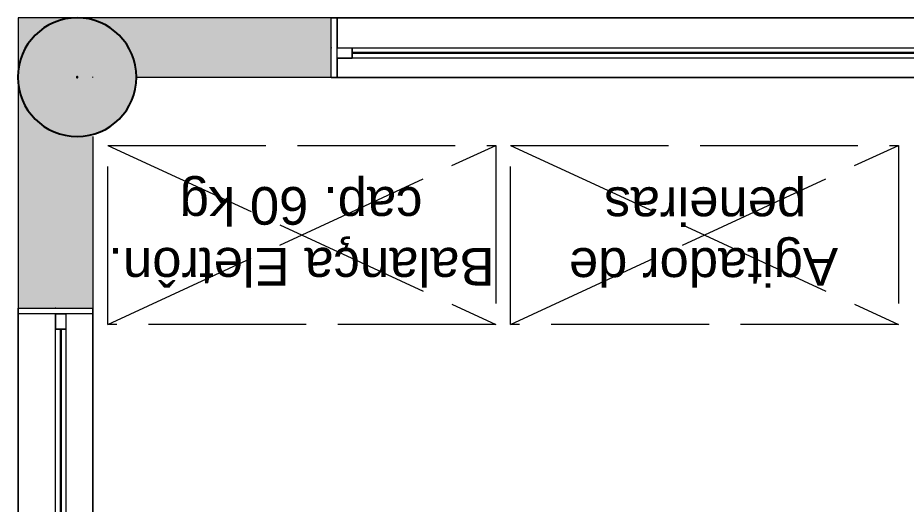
# Model space of a CAD drawing. Header units: metres. Extents: x 512 to 829, y -209 to 245.
# Drawn here: x 725.444 to 728.423, y -74.656 to -73.026 of the extents above; entities that cross this region are included whole.
import ezdxf

# ---------------------------------------------------------------- set-up
doc = ezdxf.new("R2010")
doc.units = ezdxf.units.M
doc.header["$LTSCALE"] = 0.508
doc.set_wipeout_variables(frame=1)
doc.header["$PDSIZE"] = -2
doc.linetypes.add('STYLE_03', pattern=[1.25, 1.04164, -0.20836])
for name, color, linetype, lineweight in [('CONTORNO', 7, 'Continuous', 15), ('None', 7, 'Continuous', 5), ('NãoImprimir', 7, 'Continuous', 5), ('Peitoris', 2, 'Continuous', 5), ('Telhado-Princ', 7, 'Continuous', 5)]:
    doc.layers.add(name, color=color, linetype=linetype, lineweight=lineweight)
doc.styles.add('Arial', font='arial.ttf')

# ---------------------------------------------------------------- blocks, each defined once
blk = doc.blocks.new('Grupo-1736')
at = {"color": 7, "linetype": 'Continuous', "lineweight": 5}
for points in [[(-1.3, 0.125), (-1.28095, 0.125), (-1.28095, -0.125), (-1.3, -0.125)], [(1.28095, 0.125), (1.3, 0.125), (1.3, -0.125), (1.28095, -0.125)]]:
    blk.add_wipeout(points, dxfattribs=at).dxf.layer = 'None'
at = {"layer": 'None', "color": 7, "linetype": 'Continuous', "lineweight": 5}
for points in [[(-1.3, 0.125), (-1.28095, 0.125), (-1.28095, -0.125), (-1.3, -0.125)], [(1.28095, 0.125), (1.3, 0.125), (1.3, -0.125), (1.28095, -0.125)]]:
    blk.add_lwpolyline(points, close=True, dxfattribs=at)
blk = doc.blocks.new('Grupo-1737')
at = {"layer": 'None', "color": 7}
blk.add_blockref('Grupo-1736', (0, 0), dxfattribs=at)
at = {"layer": 'None', "color": 7, "linetype": 'Continuous', "lineweight": 5}
for p, q in [((-1.3, 0.125), (-1.28095, 0.125)), ((-1.28095, 0.125), (-1.28095, -0.125)), ((1.3, 0.125), (1.28095, 0.125)), ((1.28095, 0.125), (1.28095, -0.125)), ((-1.3, -0.125), (-1.28095, -0.125)), ((1.3, -0.125), (1.28095, -0.125))]:
    blk.add_line(p, q, dxfattribs=at)
blk = doc.blocks.new('Grupo-1738')
at = {"layer": 'None', "color": 7, "linetype": 'Continuous', "lineweight": 5}
for p, q in [((-1.28095, 0.034925), (-1.28095, 0)), ((1.28095, 0.034925), (1.28095, 0))]:
    blk.add_line(p, q, dxfattribs=at)
blk = doc.blocks.new('Grupo-1739')
at = {"color": 7, "linetype": 'Continuous', "lineweight": 5}
for points in [[(-1.28095, 0.034925), (-1.23015, 0.034925), (-1.23015, 0), (-1.28095, 0)], [(1.23015, 0.034925), (1.28095, 0.034925), (1.28095, 0), (1.23015, 0)]]:
    blk.add_wipeout(points, dxfattribs=at).dxf.layer = 'None'
at = {"layer": 'None', "color": 7, "linetype": 'Continuous', "lineweight": 5}
for points in [[(-1.28095, 0.034925), (-1.23015, 0.034925), (-1.23015, 0), (-1.28095, 0)], [(1.23015, 0.034925), (1.28095, 0.034925), (1.28095, 0), (1.23015, 0)]]:
    blk.add_lwpolyline(points, close=True, dxfattribs=at)
blk = doc.blocks.new('Grupo-1740')
at = {"layer": 'None', "color": 7}
blk.add_blockref('Grupo-1738', (0, 0), dxfattribs=at)
at = {"color": 7, "linetype": 'Continuous', "lineweight": 5}
blk.add_wipeout([(-1.23015, 0.034925), (1.23015, 0.034925), (1.23015, 0), (-1.23015, 0)], dxfattribs=at).dxf.layer = 'None'
at = {"layer": 'None', "color": 7, "linetype": 'Continuous', "lineweight": 5}
blk.add_lwpolyline([(-1.23015, 0.034925), (1.23015, 0.034925), (1.23015, 0), (-1.23015, 0)], close=True, dxfattribs=at)
at = {"layer": 'None', "color": 7}
blk.add_blockref('Grupo-1739', (0, 0), dxfattribs=at)
at = {"layer": 'None', "color": 7, "linetype": 'Continuous', "lineweight": 5}
for p, q in [((-1.28095, 0.034925), (-1.23015, 0.034925)), ((-1.23015, 0.034925), (-1.23015, 0)), ((1.28095, 0.034925), (1.23015, 0.034925)), ((1.23015, 0.034925), (1.23015, 0)), ((-1.28095, 0), (-1.23015, 0)), ((1.28095, 0), (1.23015, 0))]:
    blk.add_line(p, q, dxfattribs=at)
blk = doc.blocks.new('Grupo-1741')
at = {"color": 7, "linetype": 'Continuous', "lineweight": 9}
blk.add_wipeout([(-1.2302, 0.0181), (1.2302, 0.0181), (1.2302, 0.0168), (-1.2302, 0.0168)], dxfattribs=at).dxf.layer = 'None'
blk = doc.blocks.new('Grupo-1742')
at = {"layer": 'None', "color": 7}
blk.add_blockref('Grupo-1741', (0, 0), dxfattribs=at)
at = {"layer": 'None', "color": 7, "linetype": 'Continuous', "lineweight": 25}
for p, q in [((-1.2302, 0.0181), (1.2302, 0.0181)), ((-1.2302, 0.0168), (1.2302, 0.0168))]:
    blk.add_line(p, q, dxfattribs=at)
blk = doc.blocks.new('Grupo-1743')
at = {"layer": 'None', "color": 7, "linetype": 'Continuous', "lineweight": 20}
for p, q in [((1.3, 0.125), (-1.3, 0.125)), ((1.3, -0.125), (-1.3, -0.125))]:
    blk.add_line(p, q, dxfattribs=at)
blk = doc.blocks.new('Window (2D)-156')
at = {"color": 7, "linetype": 'Continuous', "lineweight": 5}
blk.add_wipeout([(-1.3, 0.125), (1.3, 0.125), (1.3, -0.125), (-1.3, -0.125)], dxfattribs=at).dxf.layer = 'None'
at = {"layer": 'None', "color": 7}
blk.add_blockref('Grupo-1737', (0, 0), dxfattribs=at)
at = {"layer": 'None', "color": 7, "linetype": 'Continuous', "lineweight": 5}
for p, q in [((-1.3, 0.125), (1.3, 0.125)), ((-1.3, -0.125), (1.3, -0.125))]:
    blk.add_line(p, q, dxfattribs=at)
at = {"layer": 'NãoImprimir', "linetype": 'Continuous'}
for p in [(-1.3, 0), (1.3, 0)]:
    blk.add_point(p, dxfattribs=at)
at = {"layer": 'Peitoris'}
blk.add_blockref('Grupo-1740', (0, 0), dxfattribs=at)
blk.add_blockref('Grupo-1742', (0, 0), dxfattribs=at)
at = {"layer": 'Telhado-Princ'}
blk.add_blockref('Grupo-1743', (0, 0), dxfattribs=at)
blk = doc.blocks.new('Grupo-1856')
at = {"color": 7, "linetype": 'Continuous', "lineweight": 5}
for points in [[(-1.25, 0.1), (-1.23095, 0.1), (-1.23095, -0.1), (-1.25, -0.1)], [(1.23095, 0.1), (1.25, 0.1), (1.25, -0.1), (1.23095, -0.1)]]:
    blk.add_wipeout(points, dxfattribs=at).dxf.layer = 'None'
at = {"layer": 'None', "color": 7, "linetype": 'Continuous', "lineweight": 5}
for points in [[(-1.25, 0.1), (-1.23095, 0.1), (-1.23095, -0.1), (-1.25, -0.1)], [(1.23095, 0.1), (1.25, 0.1), (1.25, -0.1), (1.23095, -0.1)]]:
    blk.add_lwpolyline(points, close=True, dxfattribs=at)
blk = doc.blocks.new('Grupo-1857')
at = {"layer": 'None', "color": 7}
blk.add_blockref('Grupo-1856', (0, 0), dxfattribs=at)
at = {"layer": 'None', "color": 7, "linetype": 'Continuous', "lineweight": 5}
for p, q in [((-1.25, 0.1), (-1.23095, 0.1)), ((-1.23095, 0.1), (-1.23095, -0.1)), ((1.25, 0.1), (1.23095, 0.1)), ((1.23095, 0.1), (1.23095, -0.1)), ((-1.25, -0.1), (-1.23095, -0.1)), ((1.25, -0.1), (1.23095, -0.1))]:
    blk.add_line(p, q, dxfattribs=at)
blk = doc.blocks.new('Grupo-1858')
at = {"layer": 'None', "color": 7, "linetype": 'Continuous', "lineweight": 5}
for p, q in [((-1.23095, 0.034925), (-1.23095, 0)), ((1.23095, 0.034925), (1.23095, 0))]:
    blk.add_line(p, q, dxfattribs=at)
blk = doc.blocks.new('Grupo-1859')
at = {"color": 7, "linetype": 'Continuous', "lineweight": 5}
for points in [[(-1.23095, 0.034925), (-1.18015, 0.034925), (-1.18015, 0), (-1.23095, 0)], [(1.18015, 0.034925), (1.23095, 0.034925), (1.23095, 0), (1.18015, 0)]]:
    blk.add_wipeout(points, dxfattribs=at).dxf.layer = 'None'
at = {"layer": 'None', "color": 7, "linetype": 'Continuous', "lineweight": 5}
for points in [[(-1.23095, 0.034925), (-1.18015, 0.034925), (-1.18015, 0), (-1.23095, 0)], [(1.18015, 0.034925), (1.23095, 0.034925), (1.23095, 0), (1.18015, 0)]]:
    blk.add_lwpolyline(points, close=True, dxfattribs=at)
blk = doc.blocks.new('Grupo-1860')
at = {"layer": 'None', "color": 7}
blk.add_blockref('Grupo-1858', (0, 0), dxfattribs=at)
at = {"color": 7, "linetype": 'Continuous', "lineweight": 5}
blk.add_wipeout([(-1.18015, 0.034925), (1.18015, 0.034925), (1.18015, 0), (-1.18015, 0)], dxfattribs=at).dxf.layer = 'None'
at = {"layer": 'None', "color": 7, "linetype": 'Continuous', "lineweight": 5}
blk.add_lwpolyline([(-1.18015, 0.034925), (1.18015, 0.034925), (1.18015, 0), (-1.18015, 0)], close=True, dxfattribs=at)
at = {"layer": 'None', "color": 7}
blk.add_blockref('Grupo-1859', (0, 0), dxfattribs=at)
at = {"layer": 'None', "color": 7, "linetype": 'Continuous', "lineweight": 5}
for p, q in [((-1.23095, 0.034925), (-1.18015, 0.034925)), ((-1.18015, 0.034925), (-1.18015, 0)), ((1.23095, 0.034925), (1.18015, 0.034925)), ((1.18015, 0.034925), (1.18015, 0)), ((-1.23095, 0), (-1.18015, 0)), ((1.23095, 0), (1.18015, 0))]:
    blk.add_line(p, q, dxfattribs=at)
blk = doc.blocks.new('Grupo-1861')
at = {"color": 7, "linetype": 'Continuous', "lineweight": 9}
blk.add_wipeout([(-1.1802, 0.0181), (1.1802, 0.0181), (1.1802, 0.0168), (-1.1802, 0.0168)], dxfattribs=at).dxf.layer = 'None'
blk = doc.blocks.new('Grupo-1862')
at = {"layer": 'None', "color": 7}
blk.add_blockref('Grupo-1861', (0, 0), dxfattribs=at)
at = {"layer": 'None', "color": 7, "linetype": 'Continuous', "lineweight": 25}
for p, q in [((-1.1802, 0.0181), (1.1802, 0.0181)), ((-1.1802, 0.0168), (1.1802, 0.0168))]:
    blk.add_line(p, q, dxfattribs=at)
blk = doc.blocks.new('Grupo-1863')
at = {"layer": 'None', "color": 7, "linetype": 'Continuous', "lineweight": 20}
for p, q in [((1.25, 0.1), (-1.25, 0.1)), ((1.25, -0.1), (-1.25, -0.1))]:
    blk.add_line(p, q, dxfattribs=at)
blk = doc.blocks.new('Window (2D)-168')
at = {"color": 7, "linetype": 'Continuous', "lineweight": 5}
blk.add_wipeout([(-1.25, 0.1), (1.25, 0.1), (1.25, -0.1), (-1.25, -0.1)], dxfattribs=at).dxf.layer = 'None'
at = {"layer": 'None', "color": 7}
blk.add_blockref('Grupo-1857', (0, 0), dxfattribs=at)
at = {"layer": 'None', "color": 7, "linetype": 'Continuous', "lineweight": 5}
for p, q in [((-1.25, 0.1), (1.25, 0.1)), ((-1.25, -0.1), (1.25, -0.1))]:
    blk.add_line(p, q, dxfattribs=at)
at = {"layer": 'NãoImprimir', "linetype": 'Continuous'}
for p in [(-1.25, 0), (1.25, 0)]:
    blk.add_point(p, dxfattribs=at)
at = {"layer": 'Peitoris'}
blk.add_blockref('Grupo-1860', (0, 0), dxfattribs=at)
blk.add_blockref('Grupo-1862', (0, 0), dxfattribs=at)
at = {"layer": 'Telhado-Princ'}
blk.add_blockref('Grupo-1863', (0, 0), dxfattribs=at)
blk = doc.blocks.new('Grupo-1886')
at = {"layer": 'None', "linetype": 'Continuous', "lineweight": 0}
h = blk.add_hatch(color=255, dxfattribs=at)
edge = h.paths.add_edge_path()
edge.add_arc((7.2642, 25.7966), 0.1989, 90, 180)
edge.add_arc((7.2642, 25.7966), 0.1989, 180, 270)
edge.add_line((7.2642, 25.5976), (7.2642, 25.7976))
edge.add_arc((7.2642, 25.7966), 0.00106, 0, 90, ccw=False)
edge.add_arc((7.2642, 25.7966), 0.00106, 270, 360, ccw=False)
edge.add_line((7.2642, 25.7955), (7.2642, 25.9955))
h = blk.add_hatch(color=255, dxfattribs=at)
edge = h.paths.add_edge_path()
edge.add_arc((7.2642, 25.7966), 0.1989, 270, 360)
edge.add_arc((7.2642, 25.7966), 0.1989, 0, 90)
edge.add_line((7.2642, 25.9955), (7.2642, 25.7955))
edge.add_arc((7.2642, 25.7966), 0.00106, 180, 270, ccw=False)
edge.add_arc((7.2642, 25.7966), 0.00106, 90, 180, ccw=False)
edge.add_line((7.2642, 25.7976), (7.2642, 25.5976))
at = {"layer": 'None', "color": 7, "linetype": 'Continuous', "lineweight": 25}
for radius, start, end in [(0.1989, 90, 270), (0.1989, 270, 90), (0.00106, 90, 270), (0.00106, 270, 90)]:
    blk.add_arc((7.2642, 25.7966), radius, start, end, dxfattribs=at)
blk = doc.blocks.new('Grupo-1888')
at = {"layer": 'None', "color": 7}
blk.add_blockref('Grupo-1886', (0, 0), dxfattribs=at)

msp = doc.modelspace()

# ---------------------------------------------------------------- linework, layer by layer
at = {"layer": 'None', "color": 7, "linetype": 'Continuous', "lineweight": 18}
for p, q in [((725.4455, -73.0266), (725.4455, -73.9993)), ((726.4955, -73.0266), (725.4455, -73.0266)), ((725.6955, -73.2266), (725.6955, -73.2243)), ((726.4955, -73.2266), (725.8455, -73.2266)), ((725.6955, -73.4243), (725.6955, -73.9993))]:
    msp.add_line(p, q, dxfattribs=at)
at = {"layer": 'None', "color": 7, "linetype": 'STYLE_03', "lineweight": 5}
for p, q in [((725.7466, -74.0537), (725.7466, -73.4537)), ((725.7466, -73.4537), (727.0466, -73.4537)), ((725.7466, -73.4537), (727.0466, -74.0537)), ((725.7466, -74.0537), (727.0466, -73.4537)), ((727.0466, -73.4537), (727.0466, -74.0537)), ((727.0966, -74.0537), (727.0966, -73.4537)), ((727.0966, -73.4537), (728.3966, -73.4537)), ((727.0966, -73.4537), (728.3966, -74.0537)), ((727.0966, -74.0537), (728.3966, -73.4537)), ((728.3966, -73.4537), (728.3966, -74.0537)), ((727.0466, -74.0537), (725.7466, -74.0537)), ((728.3966, -74.0537), (727.0966, -74.0537))]:
    msp.add_line(p, q, dxfattribs=at)
at = {"layer": 'None', "color": 250, "linetype": 'Continuous'}
for points in [[(725.4455, -73.0266), (725.6955, -73.2266), (725.4455, -73.9993), (725.6955, -73.9993)], [(726.4955, -73.0266), (726.4955, -73.2266), (725.4455, -73.0266), (725.6455, -73.2266)]]:
    msp.add_solid(points, dxfattribs=at)

# ---------------------------------------------------------------- texts
at = {"layer": 'CONTORNO', "color": 7, "linetype": 'Continuous', "lineweight": 0, "style": 'Arial'}
for s, p in [('cap. 60 kg', (726.8013, -73.593)), ('peneiras', (728.0875, -73.5941)), ('Balança Eletrôn.', (727.0428, -73.7971)), ('Agitador de', (728.1942, -73.7978))]:
    msp.add_text(s, height=0.12632, rotation=180, dxfattribs=at).set_placement(p)

# ---------------------------------------------------------------- next in the draw order: block references
at = {"layer": 'None', "color": 7}
for name, p, rotation in [('Window (2D)-168', (727.7455, -73.1266), 180), ('Window (2D)-156', (725.5705, -75.2993), 270)]:
    msp.add_blockref(name, p, dxfattribs=dict(at, rotation=rotation))

# ---------------------------------------------------------------- next in the draw order: block references
msp.add_blockref('Grupo-1888', (718.3793, -99.0216), dxfattribs=at)

doc.saveas('drawing.dxf')
